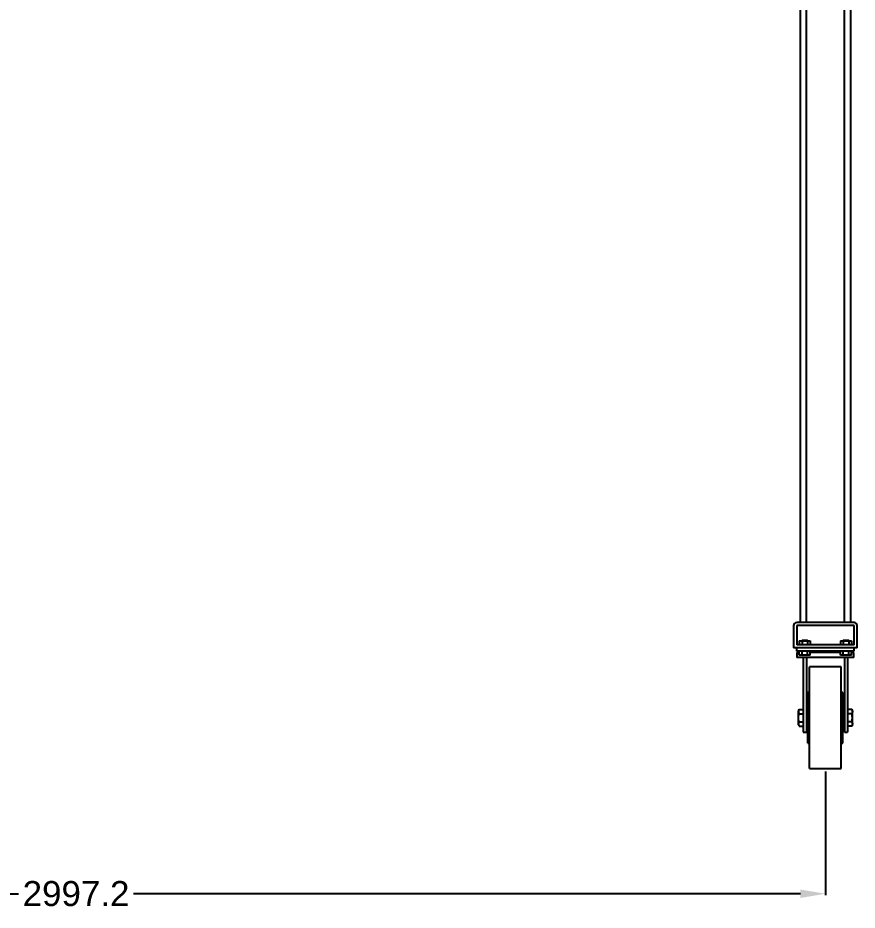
# Model space of a CAD drawing. Header units: millimetres. Extents: x 1735 to 8164, y 2313 to 5880.
# Drawn here: x 3604 to 5283, y 2313 to 4097 of the extents above; entities that cross this region are included whole.
import ezdxf

# ---------------------------------------------------------------- set-up
doc = ezdxf.new("R2010")
doc.units = ezdxf.units.MM
doc.header["$LTSCALE"] = 45
doc.header["$MEASUREMENT"] = 0
doc.header["$PDSIZE"] = -1
doc.linetypes.add('SLD-Solid', pattern=[0])
doc.styles.get("Standard").update_dxf_attribs({"font": 'Arial.ttf'})
doc.dimstyles.get("Standard").update_dxf_attribs({"dimtxt": 0.18, "dimasz": 0.18, "dimexe": 0.18, "dimexo": 0.0625, "dimgap": 0.09, "dimtad": 0, "dimtih": 1, "dimtoh": 1, "dimdec": 4, "dimzin": 0, "dimdsep": 46, "dimtxsty": 'STANDARD', "dimcen": 0.09, "dimadec": 0, "dimazin": 0, "dimtfac": 1, "dimtdec": 4, "dimtofl": 0, "dimtmove": 0, "dimatfit": 3, "dimfxl": 1, "dimtolj": 1, "dimtzin": 0, "dimarcsym": 0})

# ---------------------------------------------------------------- blocks, each defined once
blk = doc.blocks.new('*D17')
at = {"color": 0, "lineweight": -2}
for p, q in [((2222.1, 2590.7), (2222.1, 2343.5)), ((5219.3, 2590.7), (5219.3, 2343.5)), ((2272.1, 2346.3), (3605.5, 2346.3)), ((5169.3, 2346.3), (3835.9, 2346.3))]:
    blk.add_line(p, q, dxfattribs=at)
at = {"color": 0}
for points in [[(2272.1, 2354.6), (2272.1, 2337.9), (2222.1, 2346.3)], [(5169.3, 2337.9), (5169.3, 2354.6), (5219.3, 2346.3)]]:
    blk.add_solid(points, dxfattribs=at)
at = {"layer": 'Defpoints', "color": 0}
for p in [(2222.1, 2596.3), (5219.3, 2596.3), (5219.3, 2346.3)]:
    blk.add_point(p, dxfattribs=at)
at = {"color": 0, "insert": (3720.7, 2346.3), "char_height": 50, "attachment_point": 5}
blk.add_mtext('\\A1;2997.2', dxfattribs=at)

msp = doc.modelspace()

# ---------------------------------------------------------------- linework, layer by layer
at = {"color": 7, "linetype": 'SLD-Solid', "lineweight": 25}
for p, q in [((5168.48, 5000.55), (5168.48, 2888.1)), ((5181.18, 2888.1), (5181.18, 4860.8)), ((5257.38, 2888.1), (5257.38, 4860.8)), ((5270.08, 2888.1), (5270.08, 4695.67)), ((5155.78, 2882.03), (5155.78, 2837.58)), ((5276.71, 2888.1), (5161.85, 2888.1)), ((5276.71, 2882.03), (5161.85, 2882.03)), ((5161.85, 2882.03), (5161.85, 2843.65)), ((5276.71, 2843.65), (5276.71, 2882.03)), ((5282.78, 2837.58), (5282.78, 2882.03)), ((5282.78, 2837.58), (5155.78, 2837.58)), ((5276.71, 2843.65), (5161.85, 2843.65)), ((5162.13, 2831.23), (5162.13, 2837.58)), ((5167.01, 2851.59), (5167.01, 2843.65)), ((5167.01, 2851.59), (5172.51, 2851.59)), ((5173.18, 2853.11), (5171.66, 2851.59)), ((5172.51, 2851.59), (5172.51, 2843.65)), ((5172.51, 2851.59), (5183.51, 2851.59)), ((5173.18, 2853.11), (5182.83, 2853.11)), ((5184.36, 2851.59), (5182.83, 2853.11)), ((5183.51, 2851.59), (5183.51, 2843.65)), ((5183.51, 2851.59), (5189.01, 2851.59)), ((5189.01, 2851.59), (5189.01, 2843.65)), ((5249.56, 2851.59), (5249.56, 2843.65)), ((5249.56, 2851.59), (5255.06, 2851.59)), ((5255.73, 2853.11), (5254.21, 2851.59)), ((5255.06, 2851.59), (5255.06, 2843.65)), ((5255.06, 2851.59), (5266.06, 2851.59)), ((5255.73, 2853.11), (5265.38, 2853.11)), ((5266.91, 2851.59), (5265.38, 2853.11)), ((5266.06, 2851.59), (5266.06, 2843.65)), ((5266.06, 2851.59), (5271.56, 2851.59)), ((5271.56, 2851.59), (5271.56, 2843.65)), ((5276.43, 2837.58), (5276.43, 2831.23)), ((5165.31, 2831.23), (5162.13, 2828.06)), ((5171.66, 2831.23), (5162.13, 2831.23)), ((5162.13, 2828.06), (5162.13, 2818.53)), ((5167.01, 2828.06), (5162.13, 2828.06)), ((5276.43, 2818.53), (5162.13, 2818.53)), ((5167.01, 2823.29), (5167.01, 2831.23)), ((5172.51, 2823.29), (5167.01, 2823.29)), ((5266.91, 2831.23), (5171.66, 2831.23)), ((5172.51, 2823.29), (5172.51, 2831.23)), ((5183.51, 2823.29), (5172.51, 2823.29)), ((5174.83, 2818.53), (5174.83, 2710.11)), ((5181.18, 2818.53), (5181.18, 2710.11)), ((5183.51, 2823.29), (5183.51, 2831.23)), ((5189.01, 2823.29), (5183.51, 2823.29)), ((5189.01, 2823.29), (5189.01, 2831.23)), ((5249.56, 2828.06), (5189.01, 2828.06)), ((5249.56, 2823.29), (5249.56, 2831.23)), ((5255.06, 2823.29), (5249.56, 2823.29)), ((5255.06, 2823.29), (5255.06, 2831.23)), ((5266.06, 2823.29), (5255.06, 2823.29)), ((5257.38, 2818.53), (5257.38, 2710.11)), ((5263.73, 2818.53), (5263.73, 2710.11)), ((5266.06, 2823.29), (5266.06, 2831.23)), ((5271.56, 2823.29), (5266.06, 2823.29)), ((5276.43, 2831.23), (5266.91, 2831.23)), ((5271.56, 2823.29), (5271.56, 2831.23)), ((5276.43, 2828.06), (5271.56, 2828.06)), ((5276.43, 2828.06), (5273.26, 2831.23)), ((5276.43, 2818.53), (5276.43, 2828.06)), ((5251.03, 2799.48), (5187.53, 2799.48)), ((5187.53, 2697.88), (5187.53, 2799.48)), ((5251.03, 2697.88), (5251.03, 2799.48)), ((5187.53, 2748.96), (5184.36, 2748.68)), ((5184.36, 2697.88), (5184.36, 2748.68)), ((5254.21, 2748.68), (5251.03, 2748.96)), ((5254.21, 2697.88), (5254.21, 2748.68)), ((5166.59, 2714.38), (5165.31, 2712.17)), ((5165.31, 2710.26), (5165.31, 2712.17)), ((5166.59, 2714.38), (5174.83, 2714.38)), ((5271.98, 2714.38), (5263.73, 2714.38)), ((5273.26, 2712.17), (5271.98, 2714.38)), ((5273.26, 2710.26), (5273.26, 2712.17)), ((5165.31, 2697.88), (5165.31, 2710.26)), ((5165.31, 2685.51), (5165.31, 2697.88)), ((5166.59, 2706.13), (5174.83, 2706.13)), ((5174.83, 2710.11), (5174.83, 2669.31)), ((5181.18, 2710.11), (5181.18, 2669.31)), ((5184.36, 2707.41), (5181.18, 2707.41)), ((5184.36, 2647.08), (5184.36, 2697.88)), ((5187.53, 2596.28), (5187.53, 2697.88)), ((5251.03, 2596.28), (5251.03, 2697.88)), ((5257.38, 2707.41), (5254.21, 2707.41)), ((5254.21, 2647.08), (5254.21, 2697.88)), ((5257.38, 2710.11), (5257.38, 2669.31)), ((5263.73, 2710.11), (5263.73, 2669.31)), ((5271.98, 2706.13), (5263.73, 2706.13)), ((5273.26, 2697.88), (5273.26, 2710.26)), ((5273.26, 2685.51), (5273.26, 2697.88)), ((5165.31, 2683.59), (5165.31, 2685.51)), ((5165.31, 2683.59), (5166.59, 2681.38)), ((5166.59, 2689.63), (5174.83, 2689.63)), ((5166.59, 2681.38), (5174.83, 2681.38)), ((5181.18, 2688.36), (5184.36, 2688.36)), ((5254.21, 2688.36), (5257.38, 2688.36)), ((5271.98, 2689.63), (5263.73, 2689.63)), ((5271.98, 2681.38), (5263.73, 2681.38)), ((5271.98, 2681.38), (5273.26, 2683.59)), ((5273.26, 2683.59), (5273.26, 2685.51)), ((5174.83, 2669.31), (5181.18, 2669.31)), ((5257.38, 2669.31), (5263.73, 2669.31)), ((5184.36, 2647.08), (5187.53, 2646.8)), ((5251.03, 2646.8), (5254.21, 2647.08)), ((5187.53, 2596.28), (5251.03, 2596.28))]:
    msp.add_line(p, q, dxfattribs=at)
for centre, start, end in [((5161.85, 2882.03), 90, 180), ((5276.71, 2882.03), 0, 90)]:
    msp.add_arc(centre, 6.07, start, end, dxfattribs=at)
for points, knots in [([(5166.59, 2714.38), (5166.2, 2713.71), (5165.87, 2713.03), (5165.43, 2711.65), (5165.31, 2710.96), (5165.31, 2710.26)], [0, 0, 0, 0, 0.5, 0.5, 1, 1, 1, 1]), ([(5271.98, 2714.38), (5272.37, 2713.71), (5272.69, 2713.03), (5273.14, 2711.65), (5273.26, 2710.96), (5273.26, 2710.26)], [0, 0, 0, 0, 0.5, 0.5, 1, 1, 1, 1]), ([(5165.31, 2710.26), (5165.31, 2709.91), (5165.34, 2709.55), (5165.46, 2708.86), (5165.54, 2708.51), (5165.88, 2707.48), (5166.2, 2706.8), (5166.59, 2706.13)], [0, 0, 0, 0, 0.25, 0.25, 0.5, 0.5, 1, 1, 1, 1]), ([(5165.31, 2697.88), (5165.31, 2698.58), (5165.34, 2699.28), (5165.46, 2700.68), (5165.54, 2701.38), (5165.88, 2703.45), (5166.2, 2704.8), (5166.59, 2706.13)], [0, 0, 0, 0, 0.25, 0.25, 0.5, 0.5, 1, 1, 1, 1]), ([(5166.59, 2689.63), (5166.39, 2690.3), (5166.21, 2690.98), (5165.9, 2692.35), (5165.76, 2693.04), (5165.43, 2695.1), (5165.31, 2696.49), (5165.31, 2697.88)], [0, 0, 0, 0, 0.25, 0.25, 0.5, 0.5, 1, 1, 1, 1]), ([(5273.26, 2710.26), (5273.26, 2709.91), (5273.23, 2709.55), (5273.11, 2708.86), (5273.03, 2708.51), (5272.69, 2707.48), (5272.37, 2706.8), (5271.98, 2706.13)], [0, 0, 0, 0, 0.25, 0.25, 0.5, 0.5, 1, 1, 1, 1]), ([(5273.26, 2697.88), (5273.26, 2698.58), (5273.23, 2699.28), (5273.11, 2700.68), (5273.02, 2701.38), (5272.69, 2703.45), (5272.37, 2704.8), (5271.98, 2706.13)], [0, 0, 0, 0, 0.25, 0.25, 0.5, 0.5, 1, 1, 1, 1]), ([(5271.98, 2689.63), (5272.18, 2690.3), (5272.35, 2690.98), (5272.67, 2692.35), (5272.81, 2693.04), (5273.14, 2695.1), (5273.26, 2696.49), (5273.26, 2697.88)], [0, 0, 0, 0, 0.25, 0.25, 0.5, 0.5, 1, 1, 1, 1]), ([(5166.59, 2689.63), (5166.2, 2688.96), (5165.87, 2688.28), (5165.43, 2686.91), (5165.31, 2686.21), (5165.31, 2685.51)], [0, 0, 0, 0, 0.5, 0.5, 1, 1, 1, 1]), ([(5165.31, 2685.51), (5165.31, 2685.16), (5165.34, 2684.81), (5165.46, 2684.11), (5165.54, 2683.77), (5165.88, 2682.74), (5166.2, 2682.06), (5166.59, 2681.38)], [0, 0, 0, 0, 0.25, 0.25, 0.5, 0.5, 1, 1, 1, 1]), ([(5271.98, 2689.63), (5272.37, 2688.96), (5272.69, 2688.28), (5273.14, 2686.91), (5273.26, 2686.21), (5273.26, 2685.51)], [0, 0, 0, 0, 0.5, 0.5, 1, 1, 1, 1]), ([(5273.26, 2685.51), (5273.26, 2685.16), (5273.23, 2684.81), (5273.11, 2684.11), (5273.03, 2683.77), (5272.69, 2682.74), (5272.37, 2682.06), (5271.98, 2681.38)], [0, 0, 0, 0, 0.25, 0.25, 0.5, 0.5, 1, 1, 1, 1])]:
    msp.add_open_spline(points, degree=3, knots=knots, dxfattribs=at)

# ---------------------------------------------------------------- dimensions: what is measured, and where the dimension line sits
dim = msp.add_linear_dim(base=(5219.28, 2346.28), p1=(2222.08, 2596.28), p2=(5219.28, 2596.28), dimstyle='Standard', override={"dimtxt": 50, "dimasz": 50, "dimexe": 2.8125, "dimexo": 5.625, "dimgap": 11.25, "dimdec": 1, "dimadec": 2, "dimtdec": 3})
dim.commit()
dim.dimension.update_dxf_attribs({"geometry": '*D17', "text_midpoint": (3720.68, 2346.28)})

doc.saveas('drawing.dxf')
